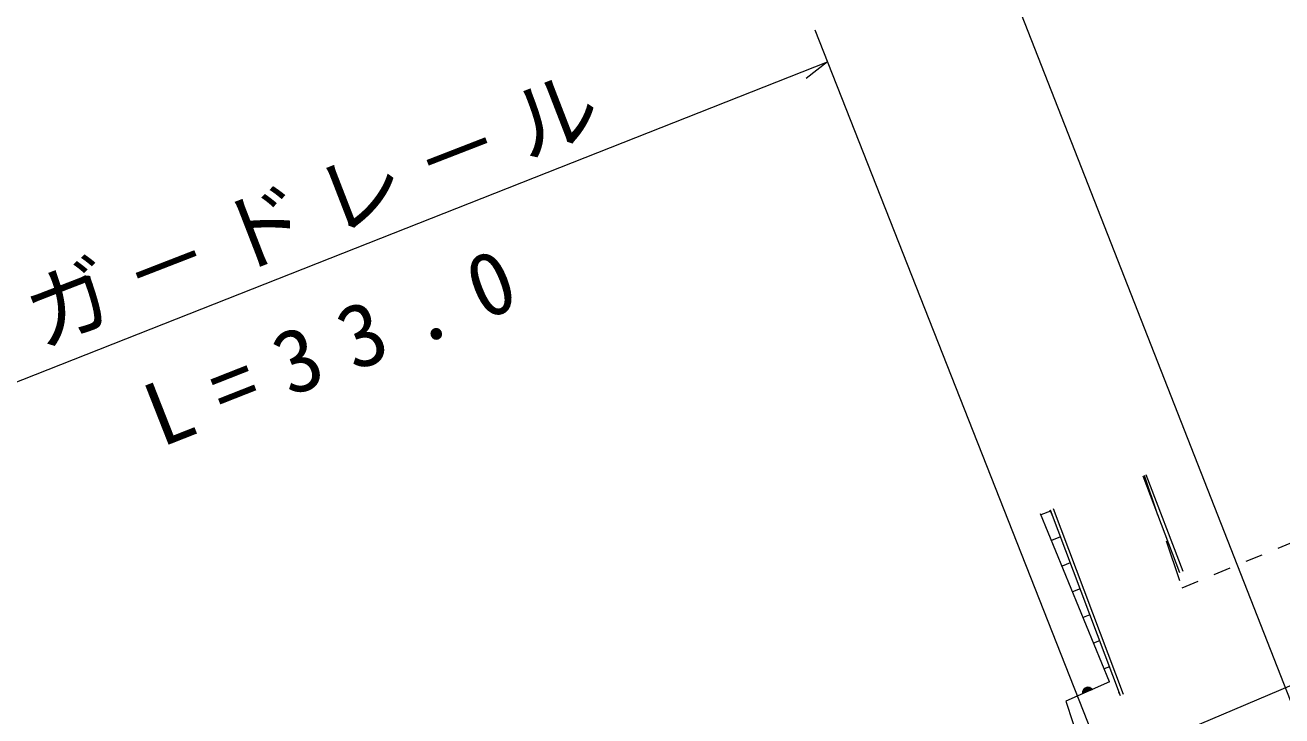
# Model space of a CAD drawing. Units: millimetres, scale not verified. Extents: x 40000 to 680000, y 20000 to 380000.
# Drawn here: x 133804 to 170061, y 331855 to 351769 of the extents above; entities that cross this region are included whole.
import ezdxf

# ---------------------------------------------------------------- set-up
doc = ezdxf.new("R2010")
doc.units = ezdxf.units.MM
doc.header["$LTSCALE"] = 1000
doc.linetypes.add('USER4', pattern=[2, 1.2, -0.8])
doc.linetypes.add('USER5', pattern=[1, 0.5, -0.5])
doc.layers.add('S-BGD', color=1, linetype='Continuous', lineweight=13)
doc.layers.add('S-BGD-HTXT', color=6, linetype='Continuous', lineweight=13)
doc.styles.add('ＭＳ ゴシック', font='')
doc.styles.get('ＭＳ ゴシック').set_extended_font_data('MS Gothic')

msp = doc.modelspace()

# ---------------------------------------------------------------- linework, layer by layer
at = {"layer": 'S-BGD'}
for p, q in [((156957, 350707), (156338, 350231)), ((166047, 338776), (167109, 335989)), ((166141, 338811), (167202, 336024)), ((165087, 332837), (163095, 337680)), ((163387, 337760), (163109, 337646)), ((163461, 337579), (163377, 337784)), ((165401, 332430), (163383, 337787)), ((165494, 332466), (163477, 337822)), ((163674, 337013), (163413, 336906)), ((163956, 336265), (163718, 336166)), ((164238, 335516), (164022, 335426)), ((164521, 334767), (164326, 334687)), ((164803, 334018), (164630, 333947)), ((165085, 333269), (164934, 333207)), ((165087, 332837), (163833, 332279)), ((164320, 332533), (164323, 332567)), ((164323, 332497), (164320, 332533)), ((164568, 332647), (164321, 332537)), ((164322, 332517), (164582, 332633)), ((164597, 332619), (164323, 332497)), ((164323, 332567), (164337, 332609)), ((164324, 332559), (164549, 332659)), ((164529, 332671), (164330, 332582)), ((164337, 332609), (164360, 332639)), ((164339, 332606), (164505, 332680)), ((164360, 332639), (164387, 332663)), ((164465, 332683), (164363, 332638)), ((164387, 332663), (164430, 332682)), ((164430, 332682), (164467, 332686)), ((164467, 332686), (164504, 332683)), ((164504, 332683), (164544, 332665)), ((164544, 332665), (164572, 332646)), ((164572, 332646), (164597, 332619)), ((165367, 332520), (165340, 332509)), ((166176, 330982), (170360, 332751)), ((163833, 332279), (164425, 330478))]:
    msp.add_line(p, q, dxfattribs=at)
at = {"layer": 'S-BGD', "linetype": 'USER4'}
msp.add_line((166087, 338791), (167185, 335545), dxfattribs=at)
at = {"layer": 'S-BGD', "linetype": 'USER5'}
msp.add_line((167185, 335545), (173250, 338056), dxfattribs=at)
at = {"layer": 'S-BGD-HTXT'}
for p, q in [((173098, 325209), (161908, 353724)), ((156590, 351637), (167911, 322906)), ((126132, 338561), (156957, 350707))]:
    msp.add_line(p, q, dxfattribs=at)

# ---------------------------------------------------------------- texts
at = {"layer": 'S-BGD-HTXT', "char_height": 1833, "attachment_point": 7, "style": 'ＭＳ ゴシック'}
for s, insert, rotation in [('\\T1.2;ガ－ドレ－ル', (134287, 342360), 21.2), ('\\T1.6;L=33.0', (137724, 339554), 21.5)]:
    msp.add_mtext(s, dxfattribs=dict(at, insert=insert, rotation=rotation))

doc.saveas('drawing.dxf')
